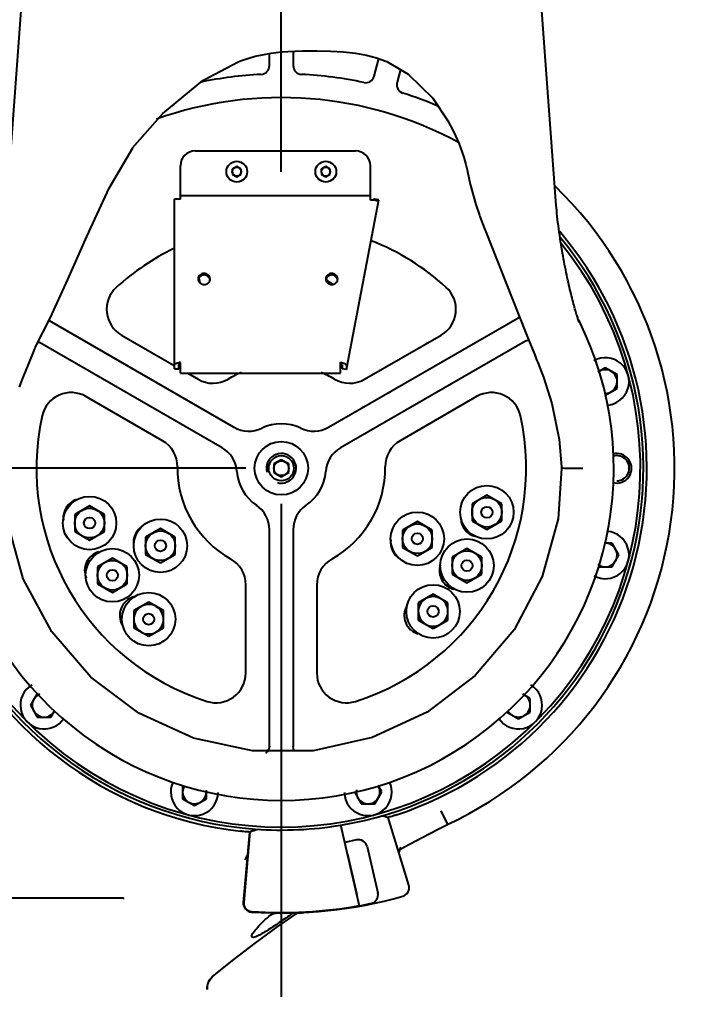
# Model space of a CAD drawing. Header units: millimetres. Extents: x 7426 to 8740, y 124 to 421.
# Drawn here: x 8496.57 to 8504.16, y 342.32 to 353.22 of the extents above; entities that cross this region are included whole.
import ezdxf

# ---------------------------------------------------------------- set-up
doc = ezdxf.new("R2010")
doc.units = ezdxf.units.MM
doc.linetypes.add('CENTER', pattern=[0.6, 0.375, -0.075, 0.075, -0.075])
for name, color, linetype in [('中心线', 7, 'Continuous'), ('外形图', 7, 'Continuous'), ('尺寸标注', 7, 'Continuous'), ('运动范围', 7, 'Continuous')]:
    doc.layers.add(name, color=color, linetype=linetype)
doc.styles.add('微软雅黑', font='msyh.ttc')
doc.dimstyles.new('尺寸标注_1_30比例', dxfattribs={"dimtxt": 2.1, "dimasz": 1.7, "dimexe": 0.5, "dimexo": 0.4, "dimgap": 0.5, "dimtad": 1, "dimdec": 1, "dimlfac": 30, "dimdsep": 46, "dimtxsty": '微软雅黑', "dimcen": 0.09, "dimadec": 0, "dimazin": 0, "dimtp": 0.01, "dimtm": 0.01, "dimtfac": 1, "dimtdec": 1, "dimtofl": 0, "dimtmove": 0, "dimatfit": 3, "dimfxl": 1, "dimtolj": 1, "dimarcsym": 0})

# ---------------------------------------------------------------- blocks, each defined once
blk = doc.blocks.new('*D1024')
at = {"layer": 'Defpoints', "color": 0}
for p in [(8499.514, 348.176), (8419.513, 331.509), (8489.348, 331.509)]:
    blk.add_point(p, dxfattribs=at)
at = {"layer": '尺寸标注', "color": 0, "lineweight": -2}
for p, q in [((8499.114, 348.176), (8419.013, 348.176)), ((8419.513, 346.476), (8419.513, 333.209)), ((8488.948, 331.509), (8419.013, 331.509))]:
    blk.add_line(p, q, dxfattribs=at)
at = {"layer": '尺寸标注', "color": 0}
for points in [[(8419.796, 346.476), (8419.23, 346.476), (8419.513, 348.176)], [(8419.23, 333.209), (8419.796, 333.209), (8419.513, 331.509)]]:
    blk.add_solid(points, dxfattribs=at)
at = {"layer": '尺寸标注', "color": 0, "insert": (8417.927, 339.843), "char_height": 2.1, "attachment_point": 5, "rotation": 90, "style": '微软雅黑'}
blk.add_mtext('\\A1;\\A1;500', dxfattribs=at)
blk = doc.blocks.new('*D1026')
at = {"layer": 'Defpoints', "color": 0}
for p in [(8564.077, 348.176), (8493.847, 284.408), (8564.077, 279.131)]:
    blk.add_point(p, dxfattribs=at)
at = {"layer": '尺寸标注', "color": 0, "lineweight": -2}
for p, q in [((8564.077, 347.776), (8564.077, 278.631)), ((8493.847, 284.008), (8493.847, 278.631)), ((8495.547, 279.131), (8562.377, 279.131))]:
    blk.add_line(p, q, dxfattribs=at)
at = {"layer": '尺寸标注', "color": 0}
for points in [[(8495.547, 279.414), (8495.547, 278.847), (8493.847, 279.131)], [(8562.377, 278.847), (8562.377, 279.414), (8564.077, 279.131)]]:
    blk.add_solid(points, dxfattribs=at)
at = {"layer": '尺寸标注', "color": 0, "insert": (8528.962, 280.721), "char_height": 2.1, "attachment_point": 5, "style": '微软雅黑'}
blk.add_mtext('\\A1;\\A1;2107', dxfattribs=at)
blk = doc.blocks.new('*D1028')
at = {"layer": 'Defpoints', "color": 0}
for p in [(8499.514, 412.739), (8584.397, 412.739), (8500.046, 331.509)]:
    blk.add_point(p, dxfattribs=at)
at = {"layer": '尺寸标注', "color": 0, "lineweight": -2}
for p, q in [((8499.914, 412.739), (8584.897, 412.739)), ((8584.397, 333.209), (8584.397, 411.039)), ((8500.446, 331.509), (8584.897, 331.509))]:
    blk.add_line(p, q, dxfattribs=at)
at = {"layer": '尺寸标注', "color": 0}
for points in [[(8584.68, 411.039), (8584.114, 411.039), (8584.397, 412.739)], [(8584.114, 333.209), (8584.68, 333.209), (8584.397, 331.509)]]:
    blk.add_solid(points, dxfattribs=at)
at = {"layer": '尺寸标注', "color": 0, "insert": (8582.812, 372.124), "char_height": 2.1, "attachment_point": 5, "rotation": 90, "style": '微软雅黑'}
blk.add_mtext('\\A1;\\A1;2437', dxfattribs=at)
blk = doc.blocks.new('*D1031')
at = {"layer": 'Defpoints', "color": 0}
for p in [(8499.514, 348.176), (8493.847, 318.608), (8499.514, 314.528)]:
    blk.add_point(p, dxfattribs=at)
at = {"layer": '尺寸标注', "color": 0, "lineweight": -2}
for p, q in [((8499.514, 347.776), (8499.514, 314.028)), ((8493.847, 318.208), (8493.847, 314.028)), ((8495.547, 314.528), (8497.814, 314.528))]:
    blk.add_line(p, q, dxfattribs=at)
at = {"layer": '尺寸标注', "color": 0}
for points in [[(8495.547, 314.812), (8495.547, 314.245), (8493.847, 314.528)], [(8497.814, 314.245), (8497.814, 314.812), (8499.514, 314.528)]]:
    blk.add_solid(points, dxfattribs=at)
at = {"layer": '尺寸标注', "color": 0, "insert": (8496.68, 316.119), "char_height": 2.1, "attachment_point": 5, "style": '微软雅黑'}
blk.add_mtext('\\A1;\\A1;170', dxfattribs=at)

msp = doc.modelspace()

# ---------------------------------------------------------------- linework, layer by layer
at = {"layer": '中心线', "color": 7, "linetype": 'CENTER', "ltscale": 50}
msp.add_line((8499.5138, 351.5093), (8499.5138, 376.176), dxfattribs=at)
at = {"layer": '外形图', "linetype": 'Continuous'}
for p, q in [((8499.3804, 352.7033), (8499.3804, 352.8388)), ((8499.3983, 352.8423), (8499.511, 352.855)), ((8499.511, 352.855), (8499.522, 352.8559)), ((8499.522, 352.8559), (8499.5872, 352.8608)), ((8499.6471, 352.8635), (8499.6471, 352.7033)), ((8499.0284, 352.7446), (8499.0685, 352.7606)), ((8500.5567, 352.5836), (8500.6096, 352.7809)), ((8500.8524, 352.6566), (8500.8143, 352.5146)), ((8497.8442, 351.7763), (8498.1821, 352.1648)), ((8501.3833, 352.0812), (8501.413, 352.0257)), ((8501.413, 352.0257), (8501.4499, 351.9518)), ((8501.4499, 351.9518), (8501.487, 351.873)), ((8501.487, 351.873), (8501.5065, 351.8286)), ((8501.5065, 351.8286), (8501.5637, 351.6725)), ((8497.5803, 351.3236), (8497.8447, 351.7767)), ((8498.5471, 351.7427), (8500.3471, 351.7427)), ((8501.5637, 351.6725), (8501.5874, 351.5908)), ((8498.3804, 351.1988), (8498.3804, 351.576)), ((8499.0128, 351.5671), (8498.9633, 351.5373)), ((8498.9633, 351.5373), (8498.9643, 351.4796)), ((8498.9643, 351.4796), (8499.0147, 351.4516)), ((8499.0633, 351.5391), (8499.0128, 351.5671)), ((8499.0147, 351.4516), (8499.0642, 351.4813)), ((8499.0642, 351.4813), (8499.0633, 351.5391)), ((8500.0128, 351.5671), (8499.9633, 351.5373)), ((8499.9633, 351.5373), (8499.9643, 351.4796)), ((8499.9643, 351.4796), (8500.0147, 351.4516)), ((8500.0633, 351.5391), (8500.0128, 351.5671)), ((8500.0147, 351.4516), (8500.0642, 351.4813)), ((8500.0642, 351.4813), (8500.0633, 351.5391)), ((8500.5138, 351.1894), (8500.5138, 351.576)), ((8501.6058, 351.5102), (8501.6364, 351.3681)), ((8501.6364, 351.3681), (8501.6989, 351.1408)), ((8498.3138, 349.2949), (8498.3138, 351.1988)), ((8498.3804, 351.2427), (8500.5138, 351.2427)), ((8500.2461, 349.2843), (8500.6079, 351.1922)), ((8500.5586, 351.2002), (8500.5367, 351.1898)), ((8500.6079, 351.1922), (8500.5586, 351.2002)), ((8500.6079, 351.1922), (8500.584, 351.181)), ((8501.6989, 351.1408), (8501.7392, 351.0196)), ((8502.6064, 351.0761), (8502.6016, 351.1284)), ((8501.7392, 351.0196), (8501.7441, 351.0058)), ((8501.7441, 351.0058), (8501.7913, 350.8795)), ((8501.7913, 350.8795), (8501.8095, 350.8336)), ((8500.0159, 350.2891), (8500.0963, 350.2427)), ((8502.1066, 350.0843), (8502.2637, 349.6884)), ((8500.045, 348.6367), (8502.1896, 349.8749)), ((8496.9062, 349.8354), (8498.9825, 348.6367)), ((8502.2216, 349.8092), (8502.2216, 349.8092)), ((8502.8596, 349.8144), (8502.8597, 349.8141)), ((8497.7188, 349.6731), (8498.309, 349.3323)), ((8500.4479, 349.1761), (8501.3087, 349.6731)), ((8502.2637, 349.6884), (8502.2946, 349.6108)), ((8496.6728, 349.3419), (8496.7453, 349.5186)), ((8496.7453, 349.5186), (8496.7512, 349.5314)), ((8496.783, 349.5937), (8496.7981, 349.5899)), ((8498.8492, 348.4057), (8496.7981, 349.59)), ((8502.2578, 349.6063), (8500.1783, 348.4057)), ((8502.2578, 349.6063), (8502.259, 349.607)), ((8498.3638, 349.2949), (8498.3638, 349.3405)), ((8498.3663, 349.2993), (8498.3869, 349.2873)), ((8498.3804, 349.2432), (8498.3804, 349.3633)), ((8500.1804, 349.2432), (8500.1804, 349.3633)), ((8500.1969, 349.3378), (8500.1969, 349.2922)), ((8500.2461, 349.3299), (8500.2461, 349.2843)), ((8502.3815, 349.3936), (8502.3932, 349.3644)), ((8503.1521, 349.3049), (8503.0687, 349.2567)), ((8503.2854, 349.2279), (8503.1521, 349.3049)), ((8496.5727, 349.0861), (8496.6118, 349.1902)), ((8498.3138, 349.2949), (8498.3638, 349.2949)), ((8498.3804, 349.2432), (8500.1804, 349.2432)), ((8498.4634, 349.2432), (8498.5796, 349.1761)), ((8500.2461, 349.2843), (8500.1969, 349.2922)), ((8503.2854, 349.0739), (8503.2854, 349.2279)), ((8498.1806, 348.485), (8497.3198, 348.982)), ((8501.7078, 348.982), (8500.847, 348.485)), ((8503.154, 348.9981), (8503.2854, 349.0739)), ((8499.5138, 348.2722), (8499.4304, 348.2241)), ((8499.4304, 348.2241), (8499.4304, 348.1279)), ((8499.5971, 348.2241), (8499.5138, 348.2722)), ((8499.5971, 348.1279), (8499.5971, 348.2241)), ((8499.4304, 348.1279), (8499.5138, 348.0798)), ((8499.5138, 348.0798), (8499.5971, 348.1279)), ((8502.6615, 348.19), (8502.6621, 348.1739)), ((8502.6616, 348.1859), (8502.6616, 348.1858)), ((8502.7642, 348.176), (8502.8998, 348.176)), ((8501.8223, 347.8738), (8501.6557, 347.7776)), ((8501.6557, 347.7776), (8501.6557, 347.5851)), ((8501.989, 347.7776), (8501.8223, 347.8738)), ((8501.989, 347.5851), (8501.989, 347.7776)), ((8497.3606, 347.7524), (8497.194, 347.6561)), ((8497.5273, 347.6561), (8497.3606, 347.7524)), ((8497.194, 347.6561), (8497.194, 347.4637)), ((8497.5273, 347.4637), (8497.5273, 347.6561)), ((8501.0419, 347.5756), (8500.8752, 347.4793)), ((8501.2085, 347.4793), (8501.0419, 347.5756)), ((8501.6557, 347.5851), (8501.8223, 347.4889)), ((8501.8223, 347.4889), (8501.989, 347.5851)), ((8497.194, 347.4637), (8497.3606, 347.3675)), ((8497.3606, 347.3675), (8497.5273, 347.4637)), ((8498.1562, 347.497), (8497.9895, 347.4008)), ((8498.3228, 347.4008), (8498.1562, 347.497)), ((8499.3804, 345.0502), (8499.3804, 347.4856)), ((8499.6471, 347.4856), (8499.6471, 345.0502)), ((8500.8752, 347.4793), (8500.8752, 347.2869)), ((8501.2085, 347.2869), (8501.2085, 347.4793)), ((8497.9895, 347.4008), (8497.9895, 347.2083)), ((8498.3228, 347.2083), (8498.3228, 347.4008)), ((8503.2291, 347.3345), (8503.1405, 347.3345)), ((8503.306, 347.2011), (8503.2291, 347.3345)), ((8500.8752, 347.2869), (8501.0419, 347.1907)), ((8501.0419, 347.1907), (8501.2085, 347.2869)), ((8501.5988, 347.2739), (8501.4321, 347.1777)), ((8501.7654, 347.1777), (8501.5988, 347.2739)), ((8497.6165, 347.1655), (8497.4498, 347.0693)), ((8497.7832, 347.0693), (8497.6165, 347.1655)), ((8497.9895, 347.2083), (8498.1562, 347.1121)), ((8498.1562, 347.1121), (8498.3228, 347.2083)), ((8501.4321, 347.1777), (8501.4321, 346.9853)), ((8501.7654, 346.9853), (8501.7654, 347.1777)), ((8503.2291, 347.0678), (8503.306, 347.2011)), ((8497.4498, 347.0693), (8497.4498, 346.8769)), ((8497.7832, 346.8769), (8497.7832, 347.0693)), ((8503.0751, 347.0678), (8503.2291, 347.0678)), ((8501.4321, 346.9853), (8501.5988, 346.889)), ((8501.5988, 346.889), (8501.7654, 346.9853)), ((8497.4498, 346.8769), (8497.6165, 346.7806)), ((8497.6165, 346.7806), (8497.7832, 346.8769)), ((8499.1147, 345.873), (8499.1147, 346.8669)), ((8499.9128, 346.8669), (8499.9128, 345.873)), ((8501.2185, 346.7589), (8501.0518, 346.6627)), ((8501.3852, 346.6627), (8501.2185, 346.7589)), ((8498.0242, 346.672), (8497.8576, 346.5757)), ((8497.8576, 346.5757), (8497.8576, 346.3833)), ((8498.1909, 346.5757), (8498.0242, 346.672)), ((8498.1909, 346.3833), (8498.1909, 346.5757)), ((8501.0518, 346.6627), (8501.0518, 346.4702)), ((8501.3852, 346.4702), (8501.3852, 346.6627)), ((8501.0518, 346.4702), (8501.2185, 346.374)), ((8501.2185, 346.374), (8501.3852, 346.4702)), ((8497.8576, 346.3833), (8498.0242, 346.2871)), ((8498.0242, 346.2871), (8498.1909, 346.3833)), ((8496.7733, 345.6459), (8496.6964, 345.5126)), ((8502.3105, 345.5896), (8502.226, 345.6383)), ((8502.3105, 345.4356), (8502.3105, 345.5896)), ((8496.6964, 345.5126), (8496.7733, 345.3792)), ((8496.7733, 345.3792), (8496.9273, 345.3792)), ((8496.9273, 345.3792), (8496.9682, 345.4501)), ((8502.0456, 345.4346), (8502.1772, 345.3586)), ((8502.1772, 345.3586), (8502.3105, 345.4356)), ((8499.3804, 345.0503), (8499.3754, 345.0196)), ((8499.6513, 345.0224), (8499.6471, 345.0504)), ((8499.6636, 345.0002), (8499.6513, 345.0224)), ((8498.4055, 344.6147), (8498.4055, 344.4607)), ((8500.6426, 344.5377), (8500.5999, 344.6117)), ((8498.6722, 344.4607), (8498.6722, 344.5591)), ((8500.3347, 344.5377), (8500.4117, 344.4044)), ((8500.5656, 344.4044), (8500.6426, 344.5377)), ((8498.4055, 344.4607), (8498.5389, 344.3837)), ((8498.5389, 344.3837), (8498.6722, 344.4607)), ((8500.4117, 344.4044), (8500.5656, 344.4044)), ((8501.3066, 344.3245), (8501.3803, 344.1731)), ((8500.7138, 344.2507), (8500.6394, 344.2682)), ((8500.9461, 343.4911), (8500.7138, 344.2507)), ((8499.156, 344.087), (8499.0868, 343.2957)), ((8499.1617, 344.0866), (8499.0925, 343.2952)), ((8499.1605, 344.0891), (8499.2252, 344.1196)), ((8500.3929, 343.2539), (8500.1826, 344.1647)), ((8500.3578, 343.9985), (8500.2279, 343.9685)), ((8500.4778, 343.9235), (8500.5977, 343.4039)), ((8500.2579, 343.8386), (8500.3629, 343.3839)), ((8497.7377, 343.3427), (8491.6962, 343.3427)), ((8497.7377, 343.3427), (8497.7504, 343.342)), ((8500.5228, 343.2839), (8500.3929, 343.2539)), ((8499.4737, 343.025), (8499.6909, 343.176)), ((8499.7471, 343.176), (8499.5138, 343.176)), ((8498.6796, 342.3402), (8498.6925, 342.3957)), ((8498.68, 342.3159), (8498.6796, 342.3402))]:
    msp.add_line(p, q, dxfattribs=at)
for points in [[(8496.8706, 374.0947), (8497.0696, 368.3942), (8497.0597, 362.548), (8496.8387, 356.733), (8496.4259, 351.1278)], [(8502.6016, 351.1285), (8502.1888, 356.7327), (8501.9678, 362.5482), (8501.958, 368.3949), (8502.157, 374.0947)], [(8499.0685, 352.7606), (8499.2207, 352.8079), (8499.3983, 352.8423)], [(8499.5872, 352.8608), (8499.7534, 352.8682), (8499.9136, 352.8696), (8500.0666, 352.8657), (8500.2113, 352.8564), (8500.3467, 352.8412), (8500.4714, 352.8193), (8500.5846, 352.7901)], [(8500.5846, 352.7901), (8500.6863, 352.7525), (8500.6985, 352.747)], [(8498.1821, 352.1648), (8498.6337, 352.533), (8499.0284, 352.7446)], [(8500.6985, 352.747), (8500.9382, 352.6062), (8501.2165, 352.3369), (8501.3832, 352.0814)], [(8501.5874, 351.5906), (8501.595, 351.5605), (8501.605, 351.5147), (8501.6059, 351.5101)], [(8496.7513, 349.5317), (8496.9195, 349.8613), (8497.1171, 350.2971), (8497.3291, 350.7799), (8497.5803, 351.3236)], [(8502.7902, 350.0465), (8502.7846, 350.068), (8502.7789, 350.0903), (8502.7732, 350.1132), (8502.7674, 350.1369), (8502.7615, 350.1611), (8502.7556, 350.1861), (8502.7497, 350.2116), (8502.7437, 350.2378), (8502.7377, 350.2646), (8502.7317, 350.2919), (8502.7257, 350.3198), (8502.7196, 350.3483), (8502.7136, 350.3772), (8502.7076, 350.4067), (8502.7016, 350.4367), (8502.6957, 350.467), (8502.6898, 350.4978), (8502.684, 350.529), (8502.6782, 350.5604), (8502.6726, 350.5921), (8502.667, 350.6241), (8502.6615, 350.6565), (8502.656, 350.6899), (8502.6506, 350.7241), (8502.6452, 350.759), (8502.64, 350.7943), (8502.6349, 350.8299), (8502.6301, 350.8656), (8502.6255, 350.9012), (8502.6212, 350.9367), (8502.6171, 350.9719), (8502.6133, 351.0068), (8502.6098, 351.0415), (8502.6064, 351.0761)], [(8501.8095, 350.8336), (8501.9305, 350.53), (8502.1066, 350.0843)], [(8502.8597, 349.8141), (8502.8594, 349.815), (8502.8588, 349.8167), (8502.8579, 349.8191), (8502.8567, 349.8224), (8502.8551, 349.8268), (8502.8533, 349.8321), (8502.851, 349.8386), (8502.8485, 349.8463), (8502.8455, 349.8551), (8502.8423, 349.8651), (8502.8387, 349.8764), (8502.8348, 349.8889), (8502.8306, 349.9026), (8502.8261, 349.9174), (8502.8214, 349.9332), (8502.8165, 349.95), (8502.8115, 349.9677), (8502.8063, 349.9862), (8502.8011, 350.0055), (8502.7957, 350.0256), (8502.7902, 350.0465)], [(8502.1882, 349.8786), (8502.1741, 349.8662), (8502.1688, 349.8629)], [(8502.259, 349.607), (8502.2699, 349.6122), (8502.293, 349.6148)], [(8502.2946, 349.6108), (8502.3593, 349.4492), (8502.3815, 349.3936)], [(8496.6118, 349.1902), (8496.6216, 349.2148), (8496.6728, 349.3419)], [(8502.3932, 349.3644), (8502.4434, 349.2361), (8502.4578, 349.1984)], [(8502.4578, 349.1984), (8502.5534, 348.905), (8502.6357, 348.4999), (8502.6615, 348.1901)], [(8499.8712, 345.0009), (8499.1915, 344.9985), (8498.5284, 345.1415), (8497.9136, 345.4221), (8497.3744, 345.8271), (8496.9351, 346.3385), (8496.6161, 346.9344), (8496.4339, 347.5882), (8496.3951, 348.173)], [(8502.6621, 348.1739), (8502.6231, 347.6075), (8502.4436, 346.9579), (8502.1275, 346.3611), (8501.6896, 345.8453), (8501.1504, 345.4348), (8500.5347, 345.1487), (8499.8712, 345.0009)], [(8499.3754, 345.0196), (8499.3562, 344.9873), (8499.3361, 344.9713)], [(8500.845, 343.8892), (8500.8986, 343.9195), (8501.0946, 344.0264), (8501.2676, 344.1169), (8501.3803, 344.1731)], [(8500.843, 343.8282), (8500.839, 343.8497), (8500.8406, 343.8756), (8500.8476, 343.897), (8500.8565, 343.9122), (8500.8596, 343.916)], [(8498.7392, 342.4587), (8498.9651, 342.6426), (8499.2189, 342.8385), (8499.4737, 343.025)], [(8498.6925, 342.3957), (8498.7213, 342.4414), (8498.7392, 342.4587)]]:
    msp.add_lwpolyline(points, dxfattribs=at)
for centre, radius in [((8499.0138, 351.5093), 0.1167), ((8500.0138, 351.5093), 0.1167), ((8499.0138, 351.5093), 0.05), ((8500.0138, 351.5093), 0.05), ((8499.5138, 348.176), 0.3), ((8499.5138, 348.176), 0.1417), ((8499.5138, 348.176), 0.0833), ((8501.8223, 347.6814), 0.3), ((8497.3606, 347.5599), 0.3), ((8501.8223, 347.6814), 0.1667), ((8497.3606, 347.5599), 0.1667), ((8501.0419, 347.3831), 0.3), ((8501.8223, 347.6814), 0.0627), ((8497.3606, 347.5599), 0.0627), ((8498.1562, 347.3046), 0.3), ((8498.1562, 347.3046), 0.1667), ((8501.0419, 347.3831), 0.1667), ((8501.0419, 347.3831), 0.0627), ((8498.1562, 347.3046), 0.0627), ((8501.5988, 347.0815), 0.3), ((8497.6165, 346.9731), 0.3), ((8501.5988, 347.0815), 0.1667), ((8497.6165, 346.9731), 0.1667), ((8501.5988, 347.0815), 0.0627), ((8497.6165, 346.9731), 0.0627), ((8501.2185, 346.5665), 0.3), ((8498.0242, 346.4795), 0.3), ((8501.2185, 346.5665), 0.0627), ((8498.0242, 346.4795), 0.0627)]:
    msp.add_circle(centre, radius, dxfattribs=at)
for centre, radius, start, end in [((8499.2804, 352.7033), 0.1, 272.95035, 0), ((8499.7471, 352.7033), 0.1, 180, 267.04965), ((8499.5138, 348.176), 4.4333, 92.95035, 101.72118), ((8499.5138, 348.176), 4.4333, 77.95035, 87.04965), ((8500.4601, 352.6095), 0.1, 257.95035, 345), ((8500.9109, 352.4887), 0.1, 165, 252.04965), ((8499.5138, 348.176), 4.4333, 66.60939, 72.04965), ((8499.5138, 348.176), 4.1667, 61.35628, 109.65795), ((8498.5471, 351.576), 0.1667, 90, 180), ((8500.3471, 351.576), 0.1667, 0, 90), ((8499.5138, 348.176), 4.4167, 295, 45.82027), ((8498.3346, 350.9884), 0.2153, 82.09741, 82.38006), ((8498.3347, 350.9884), 0.2153, 77.73147, 82.11106), ((8500.5306, 350.9697), 0.2204, 89.75057, 94.37373), ((8500.5307, 350.963), 0.227, 88.93484, 89.78418), ((8500.5307, 350.9627), 0.2274, 88.4337, 88.93521), ((8499.5138, 348.176), 4.1052, 288.39584, 40.38153), ((8499.5138, 348.176), 4.0667, 279.46757, 39.63713), ((8499.5138, 348.176), 2.75, 47.64054, 68.46044), ((8499.5138, 348.176), 4.0333, 141.14922, 38.85901), ((8499.5138, 348.176), 2.75, 116.01549, 132.35946), ((8498.6394, 350.303), 0.059, 180.02269, 188.44436), ((8498.6401, 350.2858), 0.0596, 163.58204, 171.56305), ((8498.6398, 350.2858), 0.0594, 162.66291, 163.57634), ((8498.8825, 350.3697), 0.3, 190.69087, 202.6679), ((8498.6544, 350.2858), 0.0594, 16.42366, 17.33709), ((8498.6541, 350.2858), 0.0596, 8.43695, 16.41796), ((8498.6548, 350.303), 0.059, 351.55564, 359.97731), ((8500.0727, 350.303), 0.059, 180.02269, 188.44436), ((8500.0734, 350.2858), 0.0596, 163.58204, 171.56305), ((8500.0731, 350.2858), 0.0594, 162.66291, 163.57634), ((8500.1499, 350.4042), 0.1667, 216.87017, 253.69925), ((8500.0877, 350.2858), 0.0594, 16.42366, 17.33709), ((8500.0875, 350.2858), 0.0596, 8.43695, 16.41796), ((8500.0881, 350.303), 0.059, 351.55564, 359.97731), ((8497.8855, 349.9618), 0.3333, 132.35946, 240), ((8501.1421, 349.9618), 0.3333, 300, 47.64054), ((8499.5138, 348.176), 3.7338, 153.46491, 26.53071), ((8503.1521, 349.1509), 0.2667, 273.37988, 118.6396), ((8498.3803, 349.1736), 0.1897, 89.96797, 95.01308), ((8499.5138, 348.176), 1.1667, 112.58279, 120.77517), ((8499.5138, 348.176), 1.1667, 59.22483, 67.41721), ((8503.1521, 349.1509), 0.1333, 269.61763, 120), ((8498.7463, 349.4648), 0.3333, 240, 300.77517), ((8500.2813, 349.4648), 0.3333, 239.22483, 300), ((8497.1531, 348.6933), 0.3333, 60, 167.64054), ((8501.8744, 348.6933), 0.3333, 12.35946, 120), ((8499.5138, 348.176), 2.75, 167.64054, 252.35946), ((8499.5138, 348.176), 2.75, 287.64054, 12.35946), ((8499.5138, 348.176), 0.5, 64.0558, 115.9442), ((8499.1492, 348.9254), 0.3333, 240, 295.9442), ((8499.8783, 348.9254), 0.3333, 244.0558, 300), ((8498.0139, 348.1963), 0.3333, 359.22483, 60), ((8501.0136, 348.1963), 0.3333, 120, 180.77517), ((8498.6825, 348.1171), 0.3333, 4.0558, 60), ((8499.5138, 348.176), 0.1667, 255, 195), ((8500.345, 348.1171), 0.3333, 120, 175.9442), ((8503.2804, 348.176), 0.1667, 255, 105.95262), ((8503.2804, 348.176), 0.1417, 270, 107.57168), ((8499.5138, 348.176), 1.1667, 179.22483, 240.77517), ((8499.5138, 348.176), 0.5, 184.0558, 235.9442), ((8499.5138, 348.176), 0.5, 304.0558, 355.9442), ((8499.5138, 348.176), 1.1667, 299.22483, 0.77517), ((8497.2821, 347.6196), 0.2167, 108.64061, 187.5), ((8499.0471, 347.4856), 0.3333, 0, 55.9442), ((8499.9804, 347.4856), 0.3333, 124.0558, 180), ((8501.7454, 347.6196), 0.2167, 182, 254.12319), ((8498.0704, 347.3427), 0.2167, 129.15209, 187.5), ((8503.1521, 347.2011), 0.2667, 241.74081, 84.49624), ((8500.9571, 347.3427), 0.2167, 172.5, 240), ((8503.1521, 347.2011), 0.1333, 230.29107, 90), ((8497.5219, 347.026), 0.2167, 105.60322, 203.5), ((8498.7814, 346.8669), 0.3333, 0, 60.77517), ((8500.2461, 346.8669), 0.3333, 119.22483, 180), ((8501.5056, 347.026), 0.2167, 163.73743, 256), ((8499.5138, 348.176), 4.0667, 199.06911, 265.93074), ((8499.5138, 348.176), 4.1052, 201.39584, 263.60416), ((8497.916, 346.5215), 0.2167, 105.33273, 209.97925), ((8501.2185, 346.5665), 0.1667, 300.17919, 300), ((8498.0242, 346.4795), 0.1667, 62.72796, 60), ((8501.1115, 346.5215), 0.2167, 150, 254.03065), ((8498.7814, 345.873), 0.3333, 252.35946, 0), ((8500.2461, 345.873), 0.3333, 180, 287.64054), ((8496.8503, 345.5126), 0.2667, 121.41641, 325.9978), ((8502.1772, 345.5126), 0.2667, 214.00268, 58.60674), ((8496.8503, 345.5126), 0.1333, 110.9135, 330), ((8502.1772, 345.5126), 0.1333, 207.87351, 60), ((8498.5389, 344.5377), 0.2667, 154.70984, 358.4876), ((8498.5389, 344.5377), 0.1333, 146.32261, 0), ((8500.4886, 344.5377), 0.2667, 181.53578, 25.28888), ((8500.4886, 344.5377), 0.1333, 170.51285, 30), ((8499.9297, 342.3456), 1.9028, 113.29157, 113.80484), ((8499.5138, 348.176), 4.0667, 265.93051, 279.46652), ((8500.3803, 343.901), 0.1, 13, 103), ((8499.035, 343.8501), 0.1, 314.66208, 320.06207), ((8500.8505, 343.4619), 0.1, 285.83062, 17), ((8499.5138, 348.176), 5, 266.16938, 285.83062), ((8500.5003, 343.3814), 0.1, 283, 13), ((8499.1864, 343.287), 0.1, 175, 266.16938), ((8499.1864, 343.287), 0.0943, 175, 266.16938), ((8499.5138, 348.176), 4.9943, 266.16938, 280.12343), ((8498.8459, 342.3309), 0.1666, 143.19107, 152.82043), ((8498.8467, 342.3303), 0.1676, 129.96436, 143.19799), ((8498.8469, 342.3308), 0.1675, 172.15634, 185.11626), ((8498.846, 342.331), 0.1667, 161.60134, 172.16223), ((8498.8461, 342.3309), 0.1667, 152.8449, 161.57454)]:
    msp.add_arc(centre, radius, start, end, dxfattribs=at)
for points, knots in [([(8498.3138, 351.1988), (8498.3138, 351.2003), (8498.32, 351.2024), (8498.3289, 351.2035), (8498.3449, 351.2038), (8498.3566, 351.2027), (8498.3632, 351.2018)], [0, 0, 0, 0, 0.0867295, 0.2926525, 0.6067156, 1, 1, 1, 1]), ([(8500.5625, 351.1877), (8500.5606, 351.188), (8500.5521, 351.1892), (8500.5435, 351.1898), (8500.5369, 351.19)], [0, 0, 0, 0, 0.2247615, 1, 1, 1, 1]), ([(8500.584, 351.181), (8500.5837, 351.1817), (8500.5814, 351.183), (8500.5746, 351.1856), (8500.5677, 351.1869), (8500.5625, 351.1877)], [0, 0, 0, 0, 0.1047545, 0.3088345, 1, 1, 1, 1]), ([(8498.7138, 350.303), (8498.7138, 350.3191), (8498.6983, 350.3532), (8498.6471, 350.372), (8498.5959, 350.3532), (8498.5804, 350.3191), (8498.5804, 350.303)], [0, 0, 0, 0, 0.2445068, 0.5, 0.7554932, 1, 1, 1, 1]), ([(8498.5811, 350.2943), (8498.5832, 350.2796), (8498.6003, 350.2507), (8498.6471, 350.2351), (8498.6938, 350.2507), (8498.7109, 350.2796), (8498.7131, 350.2943)], [0, 0, 0, 0, 0.2450046, 0.5, 0.7549954, 1, 1, 1, 1]), ([(8498.7111, 350.3035), (8498.707, 350.3164), (8498.6891, 350.3402), (8498.6471, 350.3528), (8498.6051, 350.3402), (8498.5871, 350.3164), (8498.5831, 350.3035)], [0, 0, 0, 0, 0.2455964, 0.5, 0.7544036, 1, 1, 1, 1]), ([(8500.1471, 350.303), (8500.1471, 350.3191), (8500.1316, 350.3532), (8500.0804, 350.372), (8500.0292, 350.3532), (8500.0138, 350.3191), (8500.0138, 350.303)], [0, 0, 0, 0, 0.2445068, 0.5, 0.7554932, 1, 1, 1, 1]), ([(8500.0144, 350.2943), (8500.0166, 350.2796), (8500.0337, 350.2507), (8500.0804, 350.2351), (8500.1272, 350.2507), (8500.1443, 350.2796), (8500.1465, 350.2943)], [0, 0, 0, 0, 0.2450046, 0.5, 0.7549954, 1, 1, 1, 1]), ([(8500.1444, 350.3035), (8500.1404, 350.3164), (8500.1225, 350.3402), (8500.0804, 350.3528), (8500.0384, 350.3402), (8500.0205, 350.3164), (8500.0165, 350.3035)], [0, 0, 0, 0, 0.2455964, 0.5, 0.7544036, 1, 1, 1, 1]), ([(8498.3138, 349.3405), (8498.3138, 349.3471), (8498.3344, 349.3595), (8498.3515, 349.3615), (8498.3637, 349.3626)], [0, 0, 0, 0, 0.3483451, 1, 1, 1, 1]), ([(8498.3638, 349.3405), (8498.3638, 349.3426), (8498.3712, 349.3459), (8498.3765, 349.3462), (8498.3804, 349.3462)], [0, 0, 0, 0, 0.3471981, 1, 1, 1, 1]), ([(8500.2461, 349.3299), (8500.2461, 349.3335), (8500.24, 349.3419), (8500.2182, 349.3547), (8500.1964, 349.3607), (8500.1804, 349.3633)], [0, 0, 0, 0, 0.1406017, 0.3656041, 1, 1, 1, 1]), ([(8500.1969, 349.3378), (8500.1969, 349.3401), (8500.1899, 349.3441), (8500.1844, 349.3455), (8500.1804, 349.3462)], [0, 0, 0, 0, 0.358984, 1, 1, 1, 1]), ([(8502.6617, 348.1856), (8502.6621, 348.181), (8502.6856, 348.1812), (8502.6973, 348.1771), (8502.7088, 348.1765)], [0, 0, 0, 0, 0.2813415, 1, 1, 1, 1]), ([(8502.7088, 348.1765), (8502.7177, 348.1761), (8502.7362, 348.1761), (8502.7547, 348.1765), (8502.7643, 348.1765)], [0, 0, 0, 0, 0.4824605, 1, 1, 1, 1]), ([(8500.8093, 344.2806), (8500.7973, 344.2763), (8500.7754, 344.2699), (8500.7441, 344.2573), (8500.728, 344.2583), (8500.7146, 344.2483), (8500.7138, 344.2507)], [0, 0, 0, 0, 0.3826754, 0.7070453, 0.9238661, 1, 1, 1, 1]), ([(8499.156, 344.087), (8499.1558, 344.0845), (8499.1406, 344.0914), (8499.125, 344.0872), (8499.0918, 344.093), (8499.0691, 344.0947), (8499.0565, 344.0964)], [0, 0, 0, 0, 0.0761579, 0.2930123, 0.6173805, 1, 1, 1, 1]), ([(8499.1617, 344.0866), (8499.1603, 344.0867), (8499.1591, 344.0861), (8499.1561, 344.0875), (8499.156, 344.087)], [0, 0, 0, 0, 0.7463035, 1, 1, 1, 1]), ([(8499.6373, 343.1724), (8499.5892, 343.1374), (8499.492, 343.0699), (8499.3772, 342.9913), (8499.2822, 342.9377), (8499.2422, 342.9113), (8499.1804, 342.8972), (8499.1804, 342.9129)], [0, 0, 0, 0, 0.3336016, 0.659147, 0.8002941, 0.9115737, 1, 1, 1, 1]), ([(8499.1804, 342.9129), (8499.1804, 342.9281), (8499.2051, 342.9646), (8499.249, 343.0203), (8499.3164, 343.0877), (8499.368, 343.1328), (8499.3962, 343.1558)], [0, 0, 0, 0, 0.1382834, 0.3719114, 0.6668123, 1, 1, 1, 1])]:
    msp.add_open_spline(points, degree=3, knots=knots, dxfattribs=at)
for points in [[(8499.1773, 344.0934), (8499.1866, 344.0973), (8499.1958, 344.1012), (8499.2052, 344.1048)], [(8499.2052, 344.1048), (8499.2218, 344.1113), (8499.2394, 344.1184), (8499.2572, 344.1174)], [(8499.1116, 343.7859), (8499.1203, 343.7963), (8499.1269, 343.8087), (8499.1308, 343.8216)], [(8499.3962, 343.1558), (8499.4128, 343.1693), (8499.4356, 343.1766), (8499.4569, 343.1763)]]:
    msp.add_open_spline(points, degree=3, dxfattribs=at)
at = {"layer": '运动范围'}
msp.add_arc((8499.5138, 348.176), 64.5631, 295, 170, dxfattribs=at)

# ---------------------------------------------------------------- dimensions: what is measured, and where the dimension line sits
at = {"layer": '尺寸标注'}
for base, p1, p2, text, picture, middle in [((8584.3971, 412.7391), (8500.0461, 331.5093), (8499.5138, 412.7391), '\\A1;2437', '*D1028', (8582.8118, 372.1242)), ((8419.5131, 331.5093), (8499.5138, 348.176), (8489.3476, 331.5093), '\\A1;500', '*D1024', (8417.9272, 339.8427))]:
    dim = msp.add_linear_dim(base=base, p1=p1, p2=p2, angle=90, text=text, dimstyle='尺寸标注_1_30比例', dxfattribs=at)
    dim.commit()
    dim.dimension.update_dxf_attribs({"geometry": picture, "text_midpoint": middle})
for base, p1, p2, text, picture, middle in [((8564.0769, 279.1306), (8493.8471, 284.4079), (8564.0769, 348.176), '\\A1;2107', '*D1026', (8528.962, 280.7213)), ((8499.5138, 314.5285), (8493.8471, 318.6078), (8499.5138, 348.176), '\\A1;170', '*D1031', (8496.6804, 316.1191))]:
    dim = msp.add_linear_dim(base=base, p1=p1, p2=p2, text=text, dimstyle='尺寸标注_1_30比例', dxfattribs=at)
    dim.commit()
    dim.dimension.update_dxf_attribs({"geometry": picture, "text_midpoint": middle})

doc.saveas('drawing.dxf')
